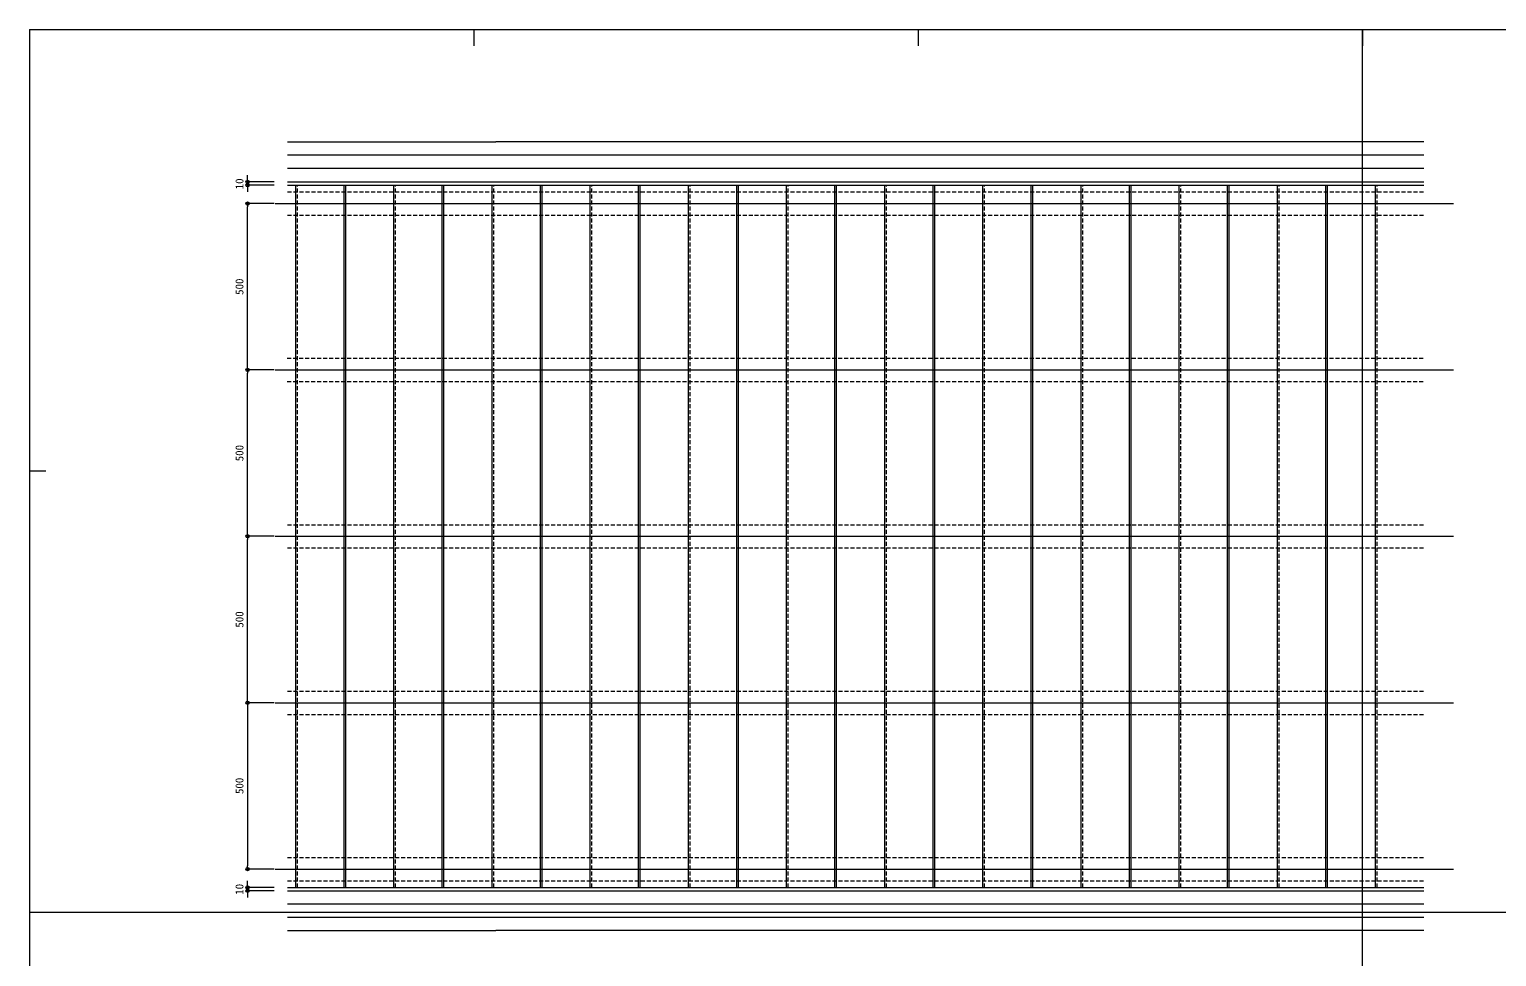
# Model space of a CAD drawing. Units: millimetres on the paper. Extents: x -401 to 401, y -279 to 279.
# Drawn here: x -400.7 to 40.3, y 0 to 278.7 of the extents above; entities that cross this region are included whole.
import ezdxf
from ezdxf.enums import TextEntityAlignment as Align

# ---------------------------------------------------------------- set-up
doc = ezdxf.new("R2010")
doc.units = ezdxf.units.MM
doc.linetypes.add('DASHED1', pattern=[1.8, 1.2, -0.6])
for name, color, linetype, lineweight in [('0-0_A-C01-補助線(非印刷)', 4, 'Continuous', 9), ('0-2_A-D09-金物_鋼材', 1, 'Continuous', 9), ('0-3_0-A12-寸法_目地', 5, 'Continuous', 9), ('0-4_0', 7, 'Continuous', 9), ('0-5_0-A08-芯_他', 4, 'Continuous', 9), ('0-7_A-C06-見え掛り_中線', 6, 'Continuous', 9), ('0-8_A-C05-見え掛り_細線', 1, 'Continuous', 9), ('0-C_A-C07-目地_5', 5, 'Continuous', 9), ('1-2_0-A01-枠A', 4, 'Continuous', 9)]:
    doc.layers.add(name, color=color, linetype=linetype, lineweight=lineweight)
doc.styles.add('ＭＳ ゴシック', font='')
doc.styles.get('ＭＳ ゴシック').set_extended_font_data('MS Gothic')

# ---------------------------------------------------------------- blocks, each defined once
blk = doc.blocks.new('_Dot')
at = {"layer": '0-4_0'}
blk.add_line((-0.5, 0), (-1, 0), dxfattribs=at)
for radius in [0.5, 0.25]:
    blk.add_circle((0, 0), radius, dxfattribs=at)

msp = doc.modelspace()

# ---------------------------------------------------------------- linework, layer by layer
at = {"layer": '0-0_A-C01-補助線(非印刷)'}
for p, q in [((-267.111, 278.667), (-267.111, 273.667)), ((-133.556, 278.667), (-133.556, 273.667)), ((0, -252), (0, 278.667)), ((0, 278.667), (0, 273.667)), ((-400.667, 146), (-395.667, 146)), ((-400.667, 13.333), (400.667, 13.333)), ((-400.667, 13.333), (-395.667, 13.333))]:
    msp.add_line(p, q, dxfattribs=at)
at = {"layer": '0-2_A-D09-金物_鋼材', "linetype": 'DASHED1'}
for p, q in [((-323.098, 229.816), (18.402, 229.816)), ((-323.098, 222.816), (18.402, 222.816)), ((-323.185, 179.816), (18.402, 179.816)), ((-323.185, 172.816), (18.402, 172.816)), ((-323.098, 129.816), (18.402, 129.816)), ((-323.098, 122.816), (18.402, 122.816)), ((-323.098, 79.816), (18.402, 79.816)), ((-323.098, 72.816), (18.402, 72.816)), ((-323.098, 29.816), (18.402, 29.816)), ((-323.098, 22.816), (18.402, 22.816))]:
    msp.add_line(p, q, dxfattribs=at)
at = {"layer": '0-3_0-A12-寸法_目地'}
for p, q in [((-335.072, 233.816), (-335.072, 234.816)), ((-327.064, 232.816), (-335.072, 232.816)), ((-335.072, 232.816), (-335.072, 231.816)), ((-327.064, 231.816), (-335.072, 231.816)), ((-335.072, 230.816), (-335.072, 229.816)), ((-327.064, 226.316), (-335.072, 226.316)), ((-335.072, 177.316), (-335.072, 225.316)), ((-327.064, 176.316), (-335.072, 176.316)), ((-327.064, 176.316), (-335.072, 176.316)), ((-335.072, 127.316), (-335.072, 175.316)), ((-327.064, 126.316), (-335.072, 126.316)), ((-327.064, 126.316), (-335.072, 126.316)), ((-335.072, 77.316), (-335.072, 125.316)), ((-327.064, 76.316), (-335.072, 76.316)), ((-327.064, 76.316), (-335.072, 76.316)), ((-335.072, 75.316), (-335.072, 27.316)), ((-327.064, 26.316), (-335.072, 26.316)), ((-335.072, 21.816), (-335.072, 22.816)), ((-327.064, 20.816), (-335.072, 20.816)), ((-335.072, 19.816), (-335.072, 20.816)), ((-327.064, 19.816), (-335.072, 19.816)), ((-335.072, 18.816), (-335.072, 17.816))]:
    msp.add_line(p, q, dxfattribs=at)
at = {"layer": '0-5_0-A08-芯_他'}
for p, q in [((-326.843, 226.316), (27.292, 226.316)), ((-326.843, 176.316), (27.292, 176.316)), ((-326.843, 126.316), (27.292, 126.316)), ((-326.843, 76.316), (27.292, 76.316)), ((-326.843, 26.316), (27.292, 26.316))]:
    msp.add_line(p, q, dxfattribs=at)
at = {"layer": '0-7_A-C06-見え掛り_中線'}
for p, q in [((-323.098, 244.816), (-260.456, 244.816)), ((18.402, 244.816), (-260.456, 244.816)), ((-323.098, 232.816), (18.402, 232.816)), ((-323.098, 19.816), (18.402, 19.816)), ((-323.098, 7.816), (-260.456, 7.816)), ((18.402, 7.816), (-260.456, 7.816))]:
    msp.add_line(p, q, dxfattribs=at)
at = {"layer": '0-8_A-C05-見え掛り_細線'}
for p, q in [((18.402, 240.816), (-323.098, 240.816)), ((18.402, 236.816), (-323.098, 236.816)), ((-323.098, 231.816), (18.402, 231.816)), ((-320.598, 20.816), (-320.598, 231.816)), ((-291.098, 20.816), (-291.098, 231.816)), ((-261.598, 20.816), (-261.598, 231.816)), ((-232.098, 20.816), (-232.098, 231.816)), ((-202.598, 20.816), (-202.598, 231.816)), ((-173.098, 20.816), (-173.098, 231.816)), ((-143.598, 20.816), (-143.598, 231.816)), ((-114.098, 20.816), (-114.098, 231.816)), ((-84.598, 20.816), (-84.598, 231.816)), ((-55.098, 20.816), (-55.098, 231.816)), ((-25.598, 20.816), (-25.598, 231.816)), ((3.902, 20.816), (3.902, 231.816)), ((-323.098, 20.816), (18.402, 20.816)), ((18.402, 15.816), (-323.098, 15.816)), ((18.402, 11.816), (-323.098, 11.816))]:
    msp.add_line(p, q, dxfattribs=at)
at = {"layer": '0-C_A-C07-目地_5', "linetype": 'DASHED1'}
for p, q in [((-320.098, 20.816), (-320.098, 231.816)), ((-290.598, 20.816), (-290.598, 231.816)), ((-261.098, 20.816), (-261.098, 231.816)), ((-231.598, 20.816), (-231.598, 231.816)), ((-202.098, 20.816), (-202.098, 231.816)), ((-172.598, 20.816), (-172.598, 231.816)), ((-143.098, 20.816), (-143.098, 231.816)), ((-113.598, 20.816), (-113.598, 231.816)), ((-84.098, 20.816), (-84.098, 231.816)), ((-54.598, 20.816), (-54.598, 231.816)), ((-25.098, 20.816), (-25.098, 231.816)), ((4.402, 20.816), (4.402, 231.816))]:
    msp.add_line(p, q, dxfattribs=at)
at = {"layer": '0-C_A-C07-目地_5'}
for p, q in [((-306.098, 20.816), (-306.098, 231.816)), ((-305.598, 20.816), (-305.598, 231.816)), ((-276.598, 20.816), (-276.598, 231.816)), ((-276.098, 20.816), (-276.098, 231.816)), ((-247.098, 20.816), (-247.098, 231.816)), ((-246.598, 20.816), (-246.598, 231.816)), ((-217.598, 20.816), (-217.598, 231.816)), ((-217.098, 20.816), (-217.098, 231.816)), ((-188.098, 20.816), (-188.098, 231.816)), ((-187.598, 20.816), (-187.598, 231.816)), ((-158.598, 20.816), (-158.598, 231.816)), ((-158.098, 20.816), (-158.098, 231.816)), ((-129.098, 20.816), (-129.098, 231.816)), ((-128.598, 20.816), (-128.598, 231.816)), ((-99.598, 20.816), (-99.598, 231.816)), ((-99.098, 20.816), (-99.098, 231.816)), ((-70.098, 20.816), (-70.098, 231.816)), ((-69.598, 20.816), (-69.598, 231.816)), ((-40.598, 20.816), (-40.598, 231.816)), ((-40.098, 20.816), (-40.098, 231.816)), ((-11.098, 20.816), (-11.098, 231.816)), ((-10.598, 20.816), (-10.598, 231.816))]:
    msp.add_line(p, q, dxfattribs=at)
at = {"layer": '1-2_0-A01-枠A'}
for q in [(-400.667, -278.667), (400.667, 278.667)]:
    msp.add_line((-400.667, 278.667), q, dxfattribs=at)

# ---------------------------------------------------------------- block references
at = {"layer": '0-3_0-A12-寸法_目地'}
for p, rotation in [((-335.072, 232.816), 270), ((-335.072, 231.816), 90), ((-335.072, 226.316), 90), ((-335.072, 176.316), 270), ((-335.072, 176.316), 90), ((-335.072, 126.316), 270), ((-335.072, 126.316), 90), ((-335.072, 76.316), 270), ((-335.072, 76.316), 90), ((-335.072, 26.316), 270), ((-335.072, 20.816), 270), ((-335.072, 19.816), 90)]:
    msp.add_blockref('_Dot', p, dxfattribs=dict(at, rotation=rotation))

# ---------------------------------------------------------------- texts
at = {"layer": '0-3_0-A12-寸法_目地', "style": 'ＭＳ ゴシック'}
for s, p in [('10', (-335.61, 230.595)), ('500', (-335.61, 198.871)), ('500', (-335.61, 148.871)), ('500', (-335.61, 98.871)), ('500', (-335.61, 48.871)), ('10', (-335.61, 18.595))]:
    msp.add_text(s, height=2.405, rotation=90, dxfattribs=at).set_placement(p, align=Align.BOTTOM_LEFT)

doc.saveas('drawing.dxf')
